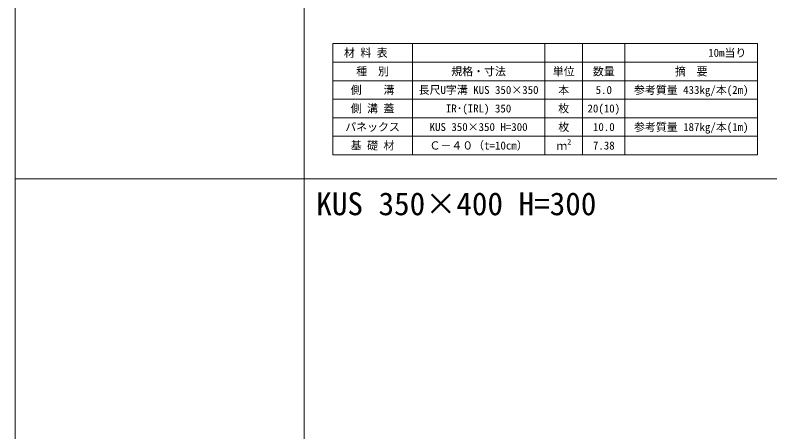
# Model space of a CAD drawing. Units: millimetres at full size, sheet at 1:40; details may follow other scales. Extents: x 206103 to 244503, y 883348 to 903496.
# Drawn here: x 206103 to 209236, y 891997 to 893729 of the extents above; entities that cross this region are included whole.
import ezdxf
from ezdxf.enums import TextEntityAlignment as Align

# ---------------------------------------------------------------- set-up
doc = ezdxf.new("R2010")
doc.units = ezdxf.units.MM
doc.header["$LTSCALE"] = 40
for name, color, linetype, lineweight in [('Defpoints_3', 8, 'Continuous', 0), ('図枠', 5, 'Continuous', 13), ('寸法・材料表', 7, 'Continuous', 13)]:
    doc.layers.add(name, color=color, linetype=linetype, lineweight=lineweight)
doc.layers.add('文字', color=7, linetype='Continuous')
doc.styles.add('ＭＳ ゴシック', font='')
doc.styles.add('ＭＳ Ｐゴシック', font='')
doc.styles.get('ＭＳ ゴシック').set_extended_font_data('MS Gothic')
doc.styles.get('ＭＳ Ｐゴシック').set_extended_font_data('MS PGothic')

msp = doc.modelspace()

# ---------------------------------------------------------------- linework, layer by layer
at = {"layer": 'Defpoints_3'}
for p, q in [((207421.89, 893610.77), (209184.53, 893610.77)), ((207421.89, 893610.77), (207421.89, 893533.33)), ((207751.89, 893610.77), (207751.89, 893533.33)), ((208301.89, 893610.77), (208301.89, 893533.33)), ((208458.53, 893610.77), (208458.53, 893533.33)), ((208634.53, 893610.77), (208634.53, 893533.33)), ((209184.53, 893610.77), (209184.53, 893533.33))]:
    msp.add_line(p, q, dxfattribs=at)
at = {"layer": '図枠'}
for p, q in [((206103.21, 903148.33), (206103.21, 883448.33)), ((207303.21, 903148.33), (207303.21, 883448.33)), ((206103.21, 893048.33), (223303.21, 893048.33))]:
    msp.add_line(p, q, dxfattribs=at)
at = {"layer": '寸法・材料表'}
for p, q in [((207421.89, 893533.33), (209184.53, 893533.33)), ((207421.89, 893533.33), (207421.89, 893148.33)), ((207751.89, 893533.33), (207751.89, 893148.33)), ((208301.89, 893533.33), (208301.89, 893148.33)), ((208458.53, 893533.33), (208458.53, 893148.33)), ((208634.53, 893533.33), (208634.53, 893148.33)), ((209184.53, 893533.33), (209184.53, 893148.33)), ((207421.89, 893456.33), (209184.53, 893456.33)), ((207421.89, 893379.33), (209184.53, 893379.33)), ((207421.89, 893302.33), (209184.53, 893302.33)), ((207421.89, 893225.33), (209184.53, 893225.33)), ((207421.89, 893148.33), (209184.53, 893148.33))]:
    msp.add_line(p, q, dxfattribs=at)

# ---------------------------------------------------------------- texts
at = {"layer": '寸法・材料表', "style": 'ＭＳ ゴシック'}
msp.add_text('\u3000材 料 表', height=33.23, dxfattribs=at).set_placement((207422.94, 893572.05), align=Align.MIDDLE_LEFT)
msp.add_text('10m当り\u3000', height=33.23, dxfattribs=at).set_placement((209183.47, 893572.05), align=Align.MIDDLE_RIGHT)
for s, p in [('規格・寸法', (208026.89, 893494.83)), ('単位', (208380.21, 893494.83)), ('数量', (208546.53, 893494.83)), ('種\u3000別', (207586.89, 893494.83)), ('側\u3000\u3000溝', (207586.89, 893417.83)), ('長尺U字溝 KUS 350×350', (208026.89, 893417.83)), ('本', (208380.21, 893417.83)), ('5.0', (208546.53, 893417.83)), ('参考質量 433kg/本(2m)', (208909.53, 893417.83)), ('側 溝 蓋', (207586.89, 893340.83)), ('IR･(IRL) 350', (208026.89, 893340.83)), ('枚', (208380.21, 893340.83)), ('20(10)', (208546.53, 893340.83)), ('パネックス', (207586.89, 893263.83)), ('KUS 350×350 H=300', (208026.89, 893263.83)), ('枚', (208380.21, 893263.83)), ('10.0', (208546.53, 893263.83)), ('参考質量 187kg/本(1m)', (208909.53, 893263.83)), ('基 礎 材', (207586.89, 893186.83)), ('Ｃ－４０（t=10cm）', (208026.89, 893186.83)), ('7.38', (208546.53, 893186.83))]:
    msp.add_text(s, height=33.23, dxfattribs=at).set_placement(p, align=Align.MIDDLE_CENTER)
at = {"layer": '寸法・材料表', "style": 'ＭＳ Ｐゴシック', "width": 0.95}
msp.add_text('摘\u3000要', height=34.64, dxfattribs=at).set_placement((208909.53, 893494.83), align=Align.MIDDLE_CENTER)
at = {"layer": '寸法・材料表', "style": 'ＭＳ ゴシック'}
for s, height, p in [('2', 23.26, (208394.94, 893183.22)), ('ｍ', 33.23, (208349.61, 893158.72))]:
    msp.add_text(s, height=height, dxfattribs=at).set_placement(p, align=Align.BOTTOM_LEFT)
at = {"layer": '文字', "style": 'ＭＳ ゴシック'}
msp.add_text('KUS 350×400 H=300', height=94.94, dxfattribs=at).set_placement((207353.21, 892868.83), align=Align.BOTTOM_LEFT)

doc.saveas('drawing.dxf')
